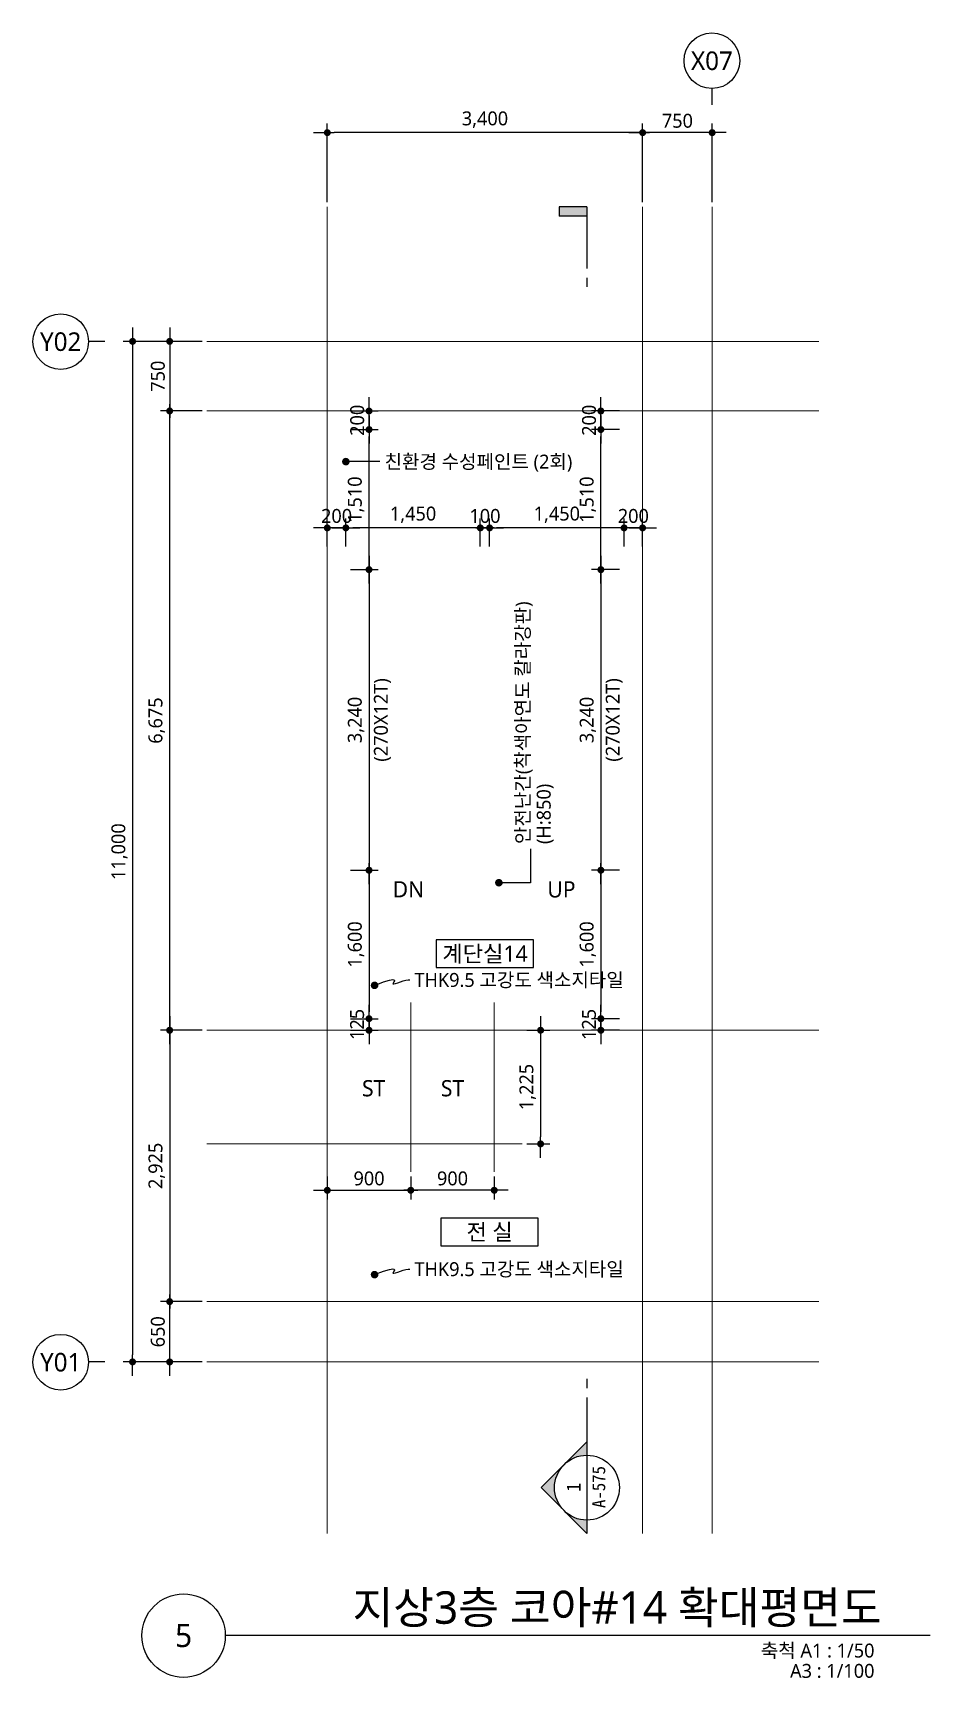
# Model space of a CAD drawing. Header units: millimetres. Extents: x 1467181 to 1720354, y 836037 to 895281.
# Drawn here: x 1651798 to 1661473, y 875511 to 893244 of the extents above; entities that cross this region are included whole.
import ezdxf
from ezdxf.enums import TextEntityAlignment as Align

# ---------------------------------------------------------------- set-up
doc = ezdxf.new("R2010")
doc.units = ezdxf.units.MM
doc.header["$MEASUREMENT"] = 0
doc.linetypes.add('CEN', pattern=[62, 60, -1, 0, -1])
doc.layers.get('0').update_dxf_attribs({"linetype": 'CONTINUOUS'})
for name, color, linetype, lineweight in [('A-AXIS-BUBL', 7, 'CONTINUOUS', 25), ('A-CNTL', 1, 'CEN', 15), ('A-DIMS', 7, 'CONTINUOUS', 25), ('A-MKXS-LEAD', 7, 'CONTINUOUS', 25), ('A-MKXS-MAK1', 3, 'CONTINUOUS', 25), ('A-MKXS-TEXT1', 3, 'CONTINUOUS', 25), ('A-MKXS-TEXT2', 7, 'CONTINUOUS', 25), ('A-MKXX-NAME', 3, 'CONTINUOUS', 25), ('A-MKXX-SYMB', 7, 'CONTINUOUS', 25), ('A-XXXX-SYMB', 7, 'CONTINUOUS', 25), ('A-XXXX-TXT1', 3, 'CONTINUOUS', 25), ('A-XXXX-TXT2', 3, 'CONTINUOUS', 25)]:
    doc.layers.add(name, color=color, linetype=linetype, lineweight=lineweight)
doc.styles.add('HY울릉도L', font='')
doc.styles.add('돋움체', font='')
doc.styles.add('맑은고딕', font='malgun.ttf')
doc.styles.get('HY울릉도L').set_extended_font_data('HYwulM')
doc.styles.get('돋움체').set_extended_font_data('DotumChe')
doc.dimstyles.new('CDIM', dxfattribs={"dimtxt": 3, "dimasz": 1.5, "dimexe": 2, "dimexo": 1, "dimgap": 1, "dimtad": 1, "dimdec": 0, "dimrnd": 0.5, "dimzin": 0, "dimdsep": 32, "dimlunit": 6, "dimtxsty": 'HY울릉도L', "dimblk1": '_CIDOT', "dimblk2": '_CIDOT', "dimsah": 1, "dimcen": 5.5, "dimclrd": 2, "dimclre": 2, "dimclrt": 7, "dimadec": 0, "dimazin": 0, "dimtfac": 1, "dimtdec": 0, "dimtix": 1, "dimtmove": 2, "dimatfit": 1, "dimldrblk": '_CIDOT', "dimfxl": 1, "dimtolj": 1, "dimtzin": 0, "dimlwd": -1, "dimarcsym": 0})

# ---------------------------------------------------------------- blocks, each defined once
blk = doc.blocks.new('_CIDOT')
at = {"color": 0, "linetype": 'ByBlock'}
blk.add_line((2, 0), (-1, 0), dxfattribs=at)
at = {"color": 0, "linetype": 'ByBlock', "const_width": 0.5}
blk.add_lwpolyline([(-0.25, 0, 1), (0.25, 0, 1)], format="xyb", close=True, dxfattribs=at)
blk = doc.blocks.new('*D32')
at = {"layer": 'A-DIMS', "lineweight": -2, "transparency": 16777216}
for p, q in [((-1050, 13250), (-1050, 14100)), ((-300, 13250), (-300, 14100))]:
    blk.add_line(p, q, dxfattribs=at)
at = {"layer": 'A-DIMS', "transparency": 16777216}
blk.add_line((-375, 14000), (-975, 14000), dxfattribs=at)
at = {"layer": 'A-DIMS', "transparency": 16777216, "xscale": 75, "yscale": 75, "zscale": 75, "rotation": 180}
blk.add_blockref('_CIDOT', (-1050, 14000), dxfattribs=at)
at = {"layer": 'A-DIMS', "transparency": 16777216, "xscale": 75, "yscale": 75, "zscale": 75}
blk.add_blockref('_CIDOT', (-300, 14000), dxfattribs=at)
at = {"layer": 'A-DIMS', "color": 3, "transparency": 16777216, "insert": (-675, 14127), "char_height": 150, "attachment_point": 5, "style": '맑은고딕'}
blk.add_mtext('\\A1;750', dxfattribs=at)
blk = doc.blocks.new('*D33')
at = {"layer": 'A-DIMS', "lineweight": -2, "transparency": 16777216}
for p, q in [((-4450, 13250), (-4450, 14100)), ((-1050, 13250), (-1050, 14100))]:
    blk.add_line(p, q, dxfattribs=at)
at = {"layer": 'A-DIMS', "transparency": 16777216}
blk.add_line((-1125, 14000), (-4375, 14000), dxfattribs=at)
at = {"layer": 'A-DIMS', "transparency": 16777216, "xscale": 75, "yscale": 75, "zscale": 75, "rotation": 180}
blk.add_blockref('_CIDOT', (-4450, 14000), dxfattribs=at)
at = {"layer": 'A-DIMS', "transparency": 16777216, "xscale": 75, "yscale": 75, "zscale": 75}
blk.add_blockref('_CIDOT', (-1050, 14000), dxfattribs=at)
at = {"layer": 'A-DIMS', "color": 3, "transparency": 16777216, "insert": (-2750, 14140), "char_height": 150, "attachment_point": 5, "style": '맑은고딕'}
blk.add_mtext('\\A1;3,400', dxfattribs=at)
blk = doc.blocks.new('*D34')
at = {"layer": 'A-DIMS', "lineweight": -2, "transparency": 16777216}
for p, q in [((-5800, 11000), (-6250, 11000)), ((-5800, 4325), (-6250, 4325))]:
    blk.add_line(p, q, dxfattribs=at)
at = {"layer": 'A-DIMS', "transparency": 16777216}
blk.add_line((-6150, 4400), (-6150, 10925), dxfattribs=at)
at = {"layer": 'A-DIMS', "transparency": 16777216, "xscale": 75, "yscale": 75, "zscale": 75}
for p, rotation in [((-6150, 11000), 90), ((-6150, 4325), 270)]:
    blk.add_blockref('_CIDOT', p, dxfattribs=dict(at, rotation=rotation))
at = {"layer": 'A-DIMS', "color": 3, "transparency": 16777216, "insert": (-6290, 7663), "char_height": 150, "attachment_point": 5, "rotation": 90, "style": '맑은고딕'}
blk.add_mtext('\\A1;6,675', dxfattribs=at)
blk = doc.blocks.new('*D35')
at = {"layer": 'A-DIMS', "lineweight": -2, "transparency": 16777216}
for p, q in [((-5800, 11750), (-6250, 11750)), ((-5800, 11000), (-6250, 11000))]:
    blk.add_line(p, q, dxfattribs=at)
at = {"layer": 'A-DIMS', "transparency": 16777216}
blk.add_line((-6150, 11675), (-6150, 11075), dxfattribs=at)
at = {"layer": 'A-DIMS', "transparency": 16777216, "xscale": 75, "yscale": 75, "zscale": 75}
for p, rotation in [((-6150, 11750), 90), ((-6150, 11000), 270)]:
    blk.add_blockref('_CIDOT', p, dxfattribs=dict(at, rotation=rotation))
at = {"layer": 'A-DIMS', "color": 3, "transparency": 16777216, "insert": (-6277, 11375), "char_height": 150, "attachment_point": 5, "rotation": 90, "style": '맑은고딕'}
blk.add_mtext('\\A1;750', dxfattribs=at)
blk = doc.blocks.new('*D36')
at = {"layer": 'A-DIMS', "lineweight": -2, "transparency": 16777216}
for p, q in [((-5800, 11750), (-6650, 11750)), ((-5800, 750), (-6650, 750))]:
    blk.add_line(p, q, dxfattribs=at)
at = {"layer": 'A-DIMS', "transparency": 16777216}
blk.add_line((-6550, 11675), (-6550, 825), dxfattribs=at)
at = {"layer": 'A-DIMS', "transparency": 16777216, "xscale": 75, "yscale": 75, "zscale": 75}
for p, rotation in [((-6550, 11750), 90), ((-6550, 750), 270)]:
    blk.add_blockref('_CIDOT', p, dxfattribs=dict(at, rotation=rotation))
at = {"layer": 'A-DIMS', "color": 3, "transparency": 16777216, "insert": (-6690, 6250), "char_height": 150, "attachment_point": 5, "rotation": 90, "style": '맑은고딕'}
blk.add_mtext('\\A1;11,000', dxfattribs=at)
blk = doc.blocks.new('*D37')
at = {"layer": 'A-DIMS', "lineweight": -2, "transparency": 16777216}
for p, q in [((-5800, 4325), (-6250, 4325)), ((-5800, 1400), (-6250, 1400))]:
    blk.add_line(p, q, dxfattribs=at)
at = {"layer": 'A-DIMS', "transparency": 16777216}
blk.add_line((-6150, 4250), (-6150, 1475), dxfattribs=at)
at = {"layer": 'A-DIMS', "transparency": 16777216, "xscale": 75, "yscale": 75, "zscale": 75}
for p, rotation in [((-6150, 4325), 90), ((-6150, 1400), 270)]:
    blk.add_blockref('_CIDOT', p, dxfattribs=dict(at, rotation=rotation))
at = {"layer": 'A-DIMS', "color": 3, "transparency": 16777216, "insert": (-6290, 2863), "char_height": 150, "attachment_point": 5, "rotation": 90, "style": '맑은고딕'}
blk.add_mtext('\\A1;2,925', dxfattribs=at)
blk = doc.blocks.new('*D38')
at = {"layer": 'A-DIMS', "lineweight": -2, "transparency": 16777216}
for p, q in [((-5800, 1400), (-6250, 1400)), ((-5800, 750), (-6250, 750))]:
    blk.add_line(p, q, dxfattribs=at)
at = {"layer": 'A-DIMS', "transparency": 16777216}
blk.add_line((-6150, 825), (-6150, 1325), dxfattribs=at)
at = {"layer": 'A-DIMS', "transparency": 16777216, "xscale": 75, "yscale": 75, "zscale": 75}
for p, rotation in [((-6150, 1400), 90), ((-6150, 750), 270)]:
    blk.add_blockref('_CIDOT', p, dxfattribs=dict(at, rotation=rotation))
at = {"layer": 'A-DIMS', "color": 3, "transparency": 16777216, "insert": (-6277, 1075), "char_height": 150, "attachment_point": 5, "rotation": 90, "style": '맑은고딕'}
blk.add_mtext('\\A1;650', dxfattribs=at)
blk = doc.blocks.new('*D39')
at = {"layer": 'A-DIMS', "lineweight": -2, "transparency": 16777216}
for p, q in [((-3550, 2750), (-3550, 2500)), ((-2650, 2750), (-2650, 2500))]:
    blk.add_line(p, q, dxfattribs=at)
at = {"layer": 'A-DIMS', "transparency": 16777216}
blk.add_line((-2725, 2600), (-3475, 2600), dxfattribs=at)
at = {"layer": 'A-DIMS', "transparency": 16777216, "xscale": 75, "yscale": 75, "zscale": 75, "rotation": 180}
blk.add_blockref('_CIDOT', (-3550, 2600), dxfattribs=at)
at = {"layer": 'A-DIMS', "transparency": 16777216, "xscale": 75, "yscale": 75, "zscale": 75}
blk.add_blockref('_CIDOT', (-2650, 2600), dxfattribs=at)
at = {"layer": 'A-DIMS', "color": 3, "transparency": 16777216, "insert": (-3100, 2727), "char_height": 150, "attachment_point": 5, "style": '맑은고딕'}
blk.add_mtext('\\A1;900', dxfattribs=at)
blk = doc.blocks.new('*D40')
at = {"layer": 'A-DIMS', "lineweight": -2, "transparency": 16777216}
for p, q in [((-4450, 2750), (-4450, 2500)), ((-3550, 2750), (-3550, 2500))]:
    blk.add_line(p, q, dxfattribs=at)
at = {"layer": 'A-DIMS', "transparency": 16777216}
blk.add_line((-4375, 2600), (-3625, 2600), dxfattribs=at)
at = {"layer": 'A-DIMS', "transparency": 16777216, "xscale": 75, "yscale": 75, "zscale": 75, "rotation": 180}
blk.add_blockref('_CIDOT', (-4450, 2600), dxfattribs=at)
at = {"layer": 'A-DIMS', "transparency": 16777216, "xscale": 75, "yscale": 75, "zscale": 75}
blk.add_blockref('_CIDOT', (-3550, 2600), dxfattribs=at)
at = {"layer": 'A-DIMS', "color": 3, "transparency": 16777216, "insert": (-4000, 2727), "char_height": 150, "attachment_point": 5, "style": '맑은고딕'}
blk.add_mtext('\\A1;900', dxfattribs=at)
blk = doc.blocks.new('*D41')
at = {"layer": 'A-DIMS', "lineweight": -2, "transparency": 16777216}
for p, q in [((-2300, 4325), (-2050, 4325)), ((-2300, 3100), (-2050, 3100))]:
    blk.add_line(p, q, dxfattribs=at)
at = {"layer": 'A-DIMS', "transparency": 16777216}
blk.add_line((-2150, 4250), (-2150, 3175), dxfattribs=at)
at = {"layer": 'A-DIMS', "transparency": 16777216, "xscale": 75, "yscale": 75, "zscale": 75}
for p, rotation in [((-2150, 4325), 90), ((-2150, 3100), 270)]:
    blk.add_blockref('_CIDOT', p, dxfattribs=dict(at, rotation=rotation))
at = {"layer": 'A-DIMS', "color": 3, "transparency": 16777216, "insert": (-2290, 3713), "char_height": 150, "attachment_point": 5, "rotation": 90, "style": '맑은고딕'}
blk.add_mtext('\\A1;1,225', dxfattribs=at)
blk = doc.blocks.new('CORE 8- 단면')
at = {"layer": 'A-MKXS-MAK1'}
blk.add_hatch(color=256, dxfattribs=at).paths.add_polyline_path([(22637, 13698), (22637, 13798), (22937, 13798), (22937, 13698)])
h = blk.add_hatch(color=256, dxfattribs=at)
h.paths.add_polyline_path([(22442, -7), (22690, 241, 0.414214), (22690, -254)])
h.paths.add_polyline_path([(22690, 241), (22937, 488), (22937, 343, 0.198912)])
h.paths.add_polyline_path([(22690, -254, 0.198912), (22937, -357), (22937, -502)])
for p, q in [((22637, 13798), (22637, 13698)), ((22937, 13798), (22637, 13798)), ((22937, 13698), (22637, 13698)), ((22937, 13798), (22937, 13135)), ((22937, 13035), (22937, 12935)), ((22937, 1166), (22937, 1066)), ((22937, 966), (22937, -502)), ((22937, 488), (22442, -7)), ((22937, -502), (22442, -7))]:
    blk.add_line(p, q, dxfattribs=at)
blk.add_circle((22937, -7), 350, dxfattribs=at)
at = {"layer": 'A-MKXS-TEXT2', "style": '돋움체'}
for s, height, p in [('A-575', 140, (23065, 0)), ('1', 150, (22793, -2))]:
    blk.add_text(s, height=height, rotation=90, dxfattribs=at).set_placement(p, align=Align.MIDDLE)
blk = doc.blocks.new('*D283')
at = {"layer": 'A-DIMS', "lineweight": -2, "transparency": 16777216}
for p, q in [((1658123, 887459), (1657823, 887459)), ((1658123, 884219), (1657823, 884219))]:
    blk.add_line(p, q, dxfattribs=at)
at = {"layer": 'A-DIMS', "transparency": 16777216}
blk.add_line((1657923, 887384), (1657923, 884294), dxfattribs=at)
at = {"layer": 'A-DIMS', "transparency": 16777216, "xscale": 75, "yscale": 75, "zscale": 75}
for p, rotation in [((1657923, 887459), 90), ((1657923, 884219), 270)]:
    blk.add_blockref('_CIDOT', p, dxfattribs=dict(at, rotation=rotation))
at = {"layer": 'A-DIMS', "color": 3, "transparency": 16777216, "char_height": 150, "attachment_point": 5, "rotation": 90, "style": '맑은고딕'}
for s, insert in [('\\A1;(270X12T)', (1658067, 885839)), ('\\A1;3,240', (1657783, 885839))]:
    blk.add_mtext(s, dxfattribs=dict(at, insert=insert))
blk = doc.blocks.new('*D284')
at = {"layer": 'A-DIMS', "lineweight": -2, "transparency": 16777216}
for p, q in [((1658123, 888969), (1657823, 888969)), ((1658123, 887459), (1657823, 887459))]:
    blk.add_line(p, q, dxfattribs=at)
at = {"layer": 'A-DIMS', "transparency": 16777216}
blk.add_line((1657923, 887534), (1657923, 888894), dxfattribs=at)
at = {"layer": 'A-DIMS', "transparency": 16777216, "xscale": 75, "yscale": 75, "zscale": 75}
for p, rotation in [((1657923, 888969), 90), ((1657923, 887459), 270)]:
    blk.add_blockref('_CIDOT', p, dxfattribs=dict(at, rotation=rotation))
at = {"layer": 'A-DIMS', "color": 3, "transparency": 16777216, "insert": (1657783, 888214), "char_height": 150, "attachment_point": 5, "rotation": 90, "style": '맑은고딕'}
blk.add_mtext('\\A1;1,510', dxfattribs=at)
blk = doc.blocks.new('*D285')
at = {"layer": 'A-DIMS', "lineweight": -2, "transparency": 16777216}
for p, q in [((1658123, 884219), (1657823, 884219)), ((1658123, 882619), (1657823, 882619))]:
    blk.add_line(p, q, dxfattribs=at)
at = {"layer": 'A-DIMS', "transparency": 16777216}
blk.add_line((1657923, 884144), (1657923, 882694), dxfattribs=at)
at = {"layer": 'A-DIMS', "transparency": 16777216, "xscale": 75, "yscale": 75, "zscale": 75}
for p, rotation in [((1657923, 884219), 90), ((1657923, 882619), 270)]:
    blk.add_blockref('_CIDOT', p, dxfattribs=dict(at, rotation=rotation))
at = {"layer": 'A-DIMS', "color": 3, "transparency": 16777216, "insert": (1657783, 883419), "char_height": 150, "attachment_point": 5, "rotation": 90, "style": '맑은고딕'}
blk.add_mtext('\\A1;1,600', dxfattribs=at)
blk = doc.blocks.new('*D286')
at = {"layer": 'A-DIMS', "transparency": 16777216}
for p, q in [((1657923, 882694), (1657923, 882769)), ((1657923, 882619), (1657923, 882494)), ((1657923, 882419), (1657923, 882344))]:
    blk.add_line(p, q, dxfattribs=at)
at = {"layer": 'A-DIMS', "lineweight": -2, "transparency": 16777216}
for p, q in [((1658123, 882619), (1657823, 882619)), ((1658123, 882494), (1657823, 882494))]:
    blk.add_line(p, q, dxfattribs=at)
at = {"layer": 'A-DIMS', "transparency": 16777216, "xscale": 75, "yscale": 75, "zscale": 75}
for p, rotation in [((1657923, 882619), 270), ((1657923, 882494), 90)]:
    blk.add_blockref('_CIDOT', p, dxfattribs=dict(at, rotation=rotation))
at = {"layer": 'A-DIMS', "color": 3, "transparency": 16777216, "insert": (1657795, 882557), "char_height": 150, "attachment_point": 5, "rotation": 90, "style": '맑은고딕'}
blk.add_mtext('\\A1;125', dxfattribs=at)
blk = doc.blocks.new('*D287')
at = {"layer": 'A-DIMS', "transparency": 16777216}
for p, q in [((1657923, 889244), (1657923, 889319)), ((1657923, 888969), (1657923, 889169)), ((1657923, 888894), (1657923, 888819))]:
    blk.add_line(p, q, dxfattribs=at)
at = {"layer": 'A-DIMS', "lineweight": -2, "transparency": 16777216}
for p, q in [((1658123, 889169), (1657823, 889169)), ((1658123, 888969), (1657823, 888969))]:
    blk.add_line(p, q, dxfattribs=at)
at = {"layer": 'A-DIMS', "transparency": 16777216, "xscale": 75, "yscale": 75, "zscale": 75}
for p, rotation in [((1657923, 889169), 270), ((1657923, 888969), 90)]:
    blk.add_blockref('_CIDOT', p, dxfattribs=dict(at, rotation=rotation))
at = {"layer": 'A-DIMS', "color": 3, "transparency": 16777216, "insert": (1657796, 889069), "char_height": 150, "attachment_point": 5, "rotation": 90, "style": '맑은고딕'}
blk.add_mtext('\\A1;200', dxfattribs=at)
blk = doc.blocks.new('*D288')
at = {"layer": 'A-DIMS', "lineweight": -2, "transparency": 16777216}
for p, q in [((1656723, 887709), (1656723, 888009)), ((1658173, 887709), (1658173, 888009))]:
    blk.add_line(p, q, dxfattribs=at)
at = {"layer": 'A-DIMS', "transparency": 16777216}
blk.add_line((1658098, 887909), (1656798, 887909), dxfattribs=at)
at = {"layer": 'A-DIMS', "transparency": 16777216, "xscale": 75, "yscale": 75, "zscale": 75, "rotation": 180}
blk.add_blockref('_CIDOT', (1656723, 887909), dxfattribs=at)
at = {"layer": 'A-DIMS', "transparency": 16777216, "xscale": 75, "yscale": 75, "zscale": 75}
blk.add_blockref('_CIDOT', (1658173, 887909), dxfattribs=at)
at = {"layer": 'A-DIMS', "color": 3, "transparency": 16777216, "insert": (1657448, 888050), "char_height": 150, "attachment_point": 5, "style": '맑은고딕'}
blk.add_mtext('\\A1;1,450', dxfattribs=at)
blk = doc.blocks.new('*D289')
at = {"layer": 'A-DIMS', "transparency": 16777216}
for p, q in [((1658098, 887909), (1658023, 887909)), ((1658373, 887909), (1658173, 887909)), ((1658448, 887909), (1658523, 887909))]:
    blk.add_line(p, q, dxfattribs=at)
at = {"layer": 'A-DIMS', "lineweight": -2, "transparency": 16777216}
for p, q in [((1658173, 887709), (1658173, 888009)), ((1658373, 887709), (1658373, 888009))]:
    blk.add_line(p, q, dxfattribs=at)
at = {"layer": 'A-DIMS', "transparency": 16777216, "xscale": 75, "yscale": 75, "zscale": 75}
blk.add_blockref('_CIDOT', (1658173, 887909), dxfattribs=at)
at = {"layer": 'A-DIMS', "transparency": 16777216, "xscale": 75, "yscale": 75, "zscale": 75, "rotation": 180}
blk.add_blockref('_CIDOT', (1658373, 887909), dxfattribs=at)
at = {"layer": 'A-DIMS', "color": 3, "transparency": 16777216, "insert": (1658273, 888037), "char_height": 150, "attachment_point": 5, "style": '맑은고딕'}
blk.add_mtext('\\A1;200', dxfattribs=at)
blk = doc.blocks.new('*D290')
at = {"layer": 'A-DIMS', "lineweight": -2, "transparency": 16777216}
for p, q in [((1655173, 887709), (1655173, 888009)), ((1656623, 887709), (1656623, 888009))]:
    blk.add_line(p, q, dxfattribs=at)
at = {"layer": 'A-DIMS', "transparency": 16777216}
blk.add_line((1656548, 887909), (1655248, 887909), dxfattribs=at)
at = {"layer": 'A-DIMS', "transparency": 16777216, "xscale": 75, "yscale": 75, "zscale": 75, "rotation": 180}
blk.add_blockref('_CIDOT', (1655173, 887909), dxfattribs=at)
at = {"layer": 'A-DIMS', "transparency": 16777216, "xscale": 75, "yscale": 75, "zscale": 75}
blk.add_blockref('_CIDOT', (1656623, 887909), dxfattribs=at)
at = {"layer": 'A-DIMS', "color": 3, "transparency": 16777216, "insert": (1655898, 888050), "char_height": 150, "attachment_point": 5, "style": '맑은고딕'}
blk.add_mtext('\\A1;1,450', dxfattribs=at)
blk = doc.blocks.new('*D291')
at = {"layer": 'A-DIMS', "transparency": 16777216}
for p, q in [((1656548, 887909), (1656473, 887909)), ((1656723, 887909), (1656623, 887909)), ((1656798, 887909), (1656873, 887909))]:
    blk.add_line(p, q, dxfattribs=at)
at = {"layer": 'A-DIMS', "lineweight": -2, "transparency": 16777216}
for p, q in [((1656623, 887709), (1656623, 888009)), ((1656723, 887709), (1656723, 888009))]:
    blk.add_line(p, q, dxfattribs=at)
at = {"layer": 'A-DIMS', "transparency": 16777216, "xscale": 75, "yscale": 75, "zscale": 75}
blk.add_blockref('_CIDOT', (1656623, 887909), dxfattribs=at)
at = {"layer": 'A-DIMS', "transparency": 16777216, "xscale": 75, "yscale": 75, "zscale": 75, "rotation": 180}
blk.add_blockref('_CIDOT', (1656723, 887909), dxfattribs=at)
at = {"layer": 'A-DIMS', "color": 3, "transparency": 16777216, "insert": (1656673, 888037), "char_height": 150, "attachment_point": 5, "style": '맑은고딕'}
blk.add_mtext('\\A1;100', dxfattribs=at)
blk = doc.blocks.new('*D292')
at = {"layer": 'A-DIMS', "transparency": 16777216}
for p, q in [((1654898, 887909), (1654823, 887909)), ((1655173, 887909), (1654973, 887909)), ((1655248, 887909), (1655323, 887909))]:
    blk.add_line(p, q, dxfattribs=at)
at = {"layer": 'A-DIMS', "lineweight": -2, "transparency": 16777216}
for p, q in [((1654973, 887709), (1654973, 888009)), ((1655173, 887709), (1655173, 888009))]:
    blk.add_line(p, q, dxfattribs=at)
at = {"layer": 'A-DIMS', "transparency": 16777216, "xscale": 75, "yscale": 75, "zscale": 75}
blk.add_blockref('_CIDOT', (1654973, 887909), dxfattribs=at)
at = {"layer": 'A-DIMS', "transparency": 16777216, "xscale": 75, "yscale": 75, "zscale": 75, "rotation": 180}
blk.add_blockref('_CIDOT', (1655173, 887909), dxfattribs=at)
at = {"layer": 'A-DIMS', "color": 3, "transparency": 16777216, "insert": (1655073, 888037), "char_height": 150, "attachment_point": 5, "style": '맑은고딕'}
blk.add_mtext('\\A1;200', dxfattribs=at)
blk = doc.blocks.new('*D293')
at = {"layer": 'A-DIMS', "lineweight": -2, "transparency": 16777216}
for p, q in [((1655223, 887459), (1655523, 887459)), ((1655223, 884219), (1655523, 884219))]:
    blk.add_line(p, q, dxfattribs=at)
at = {"layer": 'A-DIMS', "transparency": 16777216}
blk.add_line((1655423, 887384), (1655423, 884294), dxfattribs=at)
at = {"layer": 'A-DIMS', "transparency": 16777216, "xscale": 75, "yscale": 75, "zscale": 75}
for p, rotation in [((1655423, 887459), 90), ((1655423, 884219), 270)]:
    blk.add_blockref('_CIDOT', p, dxfattribs=dict(at, rotation=rotation))
at = {"layer": 'A-DIMS', "color": 3, "transparency": 16777216, "char_height": 150, "attachment_point": 5, "rotation": 90, "style": '맑은고딕'}
for s, insert in [('\\A1;(270X12T)', (1655567, 885839)), ('\\A1;3,240', (1655283, 885839))]:
    blk.add_mtext(s, dxfattribs=dict(at, insert=insert))
blk = doc.blocks.new('*D294')
at = {"layer": 'A-DIMS', "lineweight": -2, "transparency": 16777216}
for p, q in [((1655223, 888969), (1655523, 888969)), ((1655223, 887459), (1655523, 887459))]:
    blk.add_line(p, q, dxfattribs=at)
at = {"layer": 'A-DIMS', "transparency": 16777216}
blk.add_line((1655423, 887534), (1655423, 888894), dxfattribs=at)
at = {"layer": 'A-DIMS', "transparency": 16777216, "xscale": 75, "yscale": 75, "zscale": 75}
for p, rotation in [((1655423, 888969), 90), ((1655423, 887459), 270)]:
    blk.add_blockref('_CIDOT', p, dxfattribs=dict(at, rotation=rotation))
at = {"layer": 'A-DIMS', "color": 3, "transparency": 16777216, "insert": (1655283, 888214), "char_height": 150, "attachment_point": 5, "rotation": 90, "style": '맑은고딕'}
blk.add_mtext('\\A1;1,510', dxfattribs=at)
blk = doc.blocks.new('*D295')
at = {"layer": 'A-DIMS', "lineweight": -2, "transparency": 16777216}
for p, q in [((1655223, 884219), (1655523, 884219)), ((1655223, 882619), (1655523, 882619))]:
    blk.add_line(p, q, dxfattribs=at)
at = {"layer": 'A-DIMS', "transparency": 16777216}
blk.add_line((1655423, 884144), (1655423, 882694), dxfattribs=at)
at = {"layer": 'A-DIMS', "transparency": 16777216, "xscale": 75, "yscale": 75, "zscale": 75}
for p, rotation in [((1655423, 884219), 90), ((1655423, 882619), 270)]:
    blk.add_blockref('_CIDOT', p, dxfattribs=dict(at, rotation=rotation))
at = {"layer": 'A-DIMS', "color": 3, "transparency": 16777216, "insert": (1655283, 883419), "char_height": 150, "attachment_point": 5, "rotation": 90, "style": '맑은고딕'}
blk.add_mtext('\\A1;1,600', dxfattribs=at)
blk = doc.blocks.new('*D296')
at = {"layer": 'A-DIMS', "transparency": 16777216}
for p, q in [((1655423, 882694), (1655423, 882769)), ((1655423, 882619), (1655423, 882494)), ((1655423, 882419), (1655423, 882344))]:
    blk.add_line(p, q, dxfattribs=at)
at = {"layer": 'A-DIMS', "lineweight": -2, "transparency": 16777216}
for p, q in [((1655223, 882619), (1655523, 882619)), ((1655223, 882494), (1655523, 882494))]:
    blk.add_line(p, q, dxfattribs=at)
at = {"layer": 'A-DIMS', "transparency": 16777216, "xscale": 75, "yscale": 75, "zscale": 75}
for p, rotation in [((1655423, 882619), 270), ((1655423, 882494), 90)]:
    blk.add_blockref('_CIDOT', p, dxfattribs=dict(at, rotation=rotation))
at = {"layer": 'A-DIMS', "color": 3, "transparency": 16777216, "insert": (1655295, 882557), "char_height": 150, "attachment_point": 5, "rotation": 90, "style": '맑은고딕'}
blk.add_mtext('\\A1;125', dxfattribs=at)
blk = doc.blocks.new('*D297')
at = {"layer": 'A-DIMS', "transparency": 16777216}
for p, q in [((1655423, 889244), (1655423, 889319)), ((1655423, 888969), (1655423, 889169)), ((1655423, 888894), (1655423, 888819))]:
    blk.add_line(p, q, dxfattribs=at)
at = {"layer": 'A-DIMS', "lineweight": -2, "transparency": 16777216}
for p, q in [((1655223, 889169), (1655523, 889169)), ((1655223, 888969), (1655523, 888969))]:
    blk.add_line(p, q, dxfattribs=at)
at = {"layer": 'A-DIMS', "transparency": 16777216, "xscale": 75, "yscale": 75, "zscale": 75}
for p, rotation in [((1655423, 889169), 270), ((1655423, 888969), 90)]:
    blk.add_blockref('_CIDOT', p, dxfattribs=dict(at, rotation=rotation))
at = {"layer": 'A-DIMS', "color": 3, "transparency": 16777216, "insert": (1655296, 889069), "char_height": 150, "attachment_point": 5, "rotation": 90, "style": '맑은고딕'}
blk.add_mtext('\\A1;200', dxfattribs=at)
blk = doc.blocks.new('CORE8_GRID')
at = {"layer": 'A-AXIS-BUBL', "ltscale": 0.2}
for p, q in [((-300, 14300), (-300, 14475)), ((-6850, 11750), (-7025, 11750)), ((-6850, 750), (-7025, 750))]:
    blk.add_line(p, q, dxfattribs=at)
for centre in [(-302.9, 14775), (-7325, 11747.1), (-7325, 747.1)]:
    blk.add_circle(centre, 300, dxfattribs=at)
at = {"layer": 'A-CNTL'}
for p, q in [((-4450, -1100), (-4450, 13200)), ((-1050, -1100), (-1050, 13200)), ((-300, -1100), (-300, 13200)), ((-5750, 11750), (850, 11750)), ((-5750, 11000), (850, 11000)), ((-3550, 2800), (-3550, 4625)), ((-2650, 2800), (-2650, 4625)), ((-5750, 4325), (850, 4325)), ((-5750, 3100), (-2350, 3100)), ((-5750, 1400), (850, 1400)), ((-5750, 750), (850, 750))]:
    blk.add_line(p, q, dxfattribs=at)
at = {"layer": 'A-XXXX-TXT2', "ltscale": 0.2, "style": '맑은고딕'}
for s, p in [('X07', (-302.9, 14775)), ('Y02', (-7325, 11747.1)), ('Y01', (-7325, 747.1))]:
    blk.add_text(s, height=200, dxfattribs=at).set_placement(p, align=Align.MIDDLE)
at = {"layer": 'A-DIMS'}
for base, p1, p2, angle, picture, middle in [((-4450, 14000), (-1050, 13200), (-4450, 13200), 180, '*D33', (-2750, 14140.1)), ((-1050, 14000), (-300, 13200), (-1050, 13200), 180, '*D32', (-675, 14127.5)), ((-6550, 750), (-5750, 11750), (-5750, 750), 90, '*D36', (-6690.5, 6250)), ((-6150, 11000), (-5750, 11750), (-5750, 11000), 90, '*D35', (-6277.5, 11375)), ((-6150, 11000), (-5750, 4325), (-5750, 11000), 270, '*D34', (-6290.1, 7662.5)), ((-6150, 1400), (-5750, 4325), (-5750, 1400), 90, '*D37', (-6290.1, 2862.5)), ((-2150, 3100), (-2350, 4325), (-2350, 3100), 90, '*D41', (-2290.5, 3712.5)), ((-3550, 2600), (-4450, 2800), (-3550, 2800), 180, '*D40', (-4000, 2727.5)), ((-6150, 1400), (-5750, 750), (-5750, 1400), 270, '*D38', (-6277.5, 1075))]:
    dim = blk.add_linear_dim(base=base, p1=p1, p2=p2, angle=angle, dimstyle='CDIM', override={"dimscale": 50, "dimtxsty": '맑은고딕', "dimclrd": 256, "dimclre": 256, "dimclrt": 3}, dxfattribs=at)
    dim.commit()
    dim.dimension.update_dxf_attribs({"geometry": picture, "text_midpoint": middle})
dim = blk.add_linear_dim(base=(-3550, 2600), p1=(-2650, 2800), p2=(-3550, 2800), dimstyle='CDIM', override={"dimscale": 50, "dimtxsty": '맑은고딕', "dimclrd": 256, "dimclre": 256, "dimclrt": 3}, dxfattribs=at)
dim.commit()
dim.dimension.update_dxf_attribs({"geometry": '*D39', "text_midpoint": (-3100, 2727.5)})

msp = doc.modelspace()

# ---------------------------------------------------------------- linework, layer by layer
at = {"layer": 'A-MKXS-LEAD', "const_width": 40}
for points in [[(1655152.5, 888625.5, 1), (1655194, 888621.3, 1)], [(1656825.3, 884063.6, -1), (1656821.2, 884105.1, -1)], [(1655462.1, 882980.1, 1), (1655503.6, 882975.9, 1)], [(1655462.1, 879862.3, 1), (1655503.6, 879858.2, 1)]]:
    msp.add_lwpolyline(points, format="xyb", close=True, dxfattribs=at)
at = {"layer": 'A-MKXS-LEAD'}
for points in [[(1655540.3, 888623.4), (1655173.2, 888623.4), (1655173.2, 888623.4)], [(1657162.6, 884451.4), (1657162.6, 884084.4), (1656823.3, 884084.4)], [(1655482, 882977.7), (1655579.8, 883014.5), (1655643.5, 883034.4), (1655679.7, 883040.9), (1655695.1, 883037.4), (1655696.3, 883027.5), (1655689.8, 883014.7), (1655682.2, 883002.5), (1655680.3, 882994.4), (1655689, 882993.1), (1655707.1, 882997.5), (1655731.9, 883005.7), (1655760.8, 883015.8), (1655791, 883025.9), (1655819.8, 883034.1), (1655844.5, 883038.4), (1655862.4, 883036.9)], [(1655482, 879859.9), (1655579.8, 879896.8), (1655643.5, 879916.7), (1655679.7, 879923.1), (1655695.1, 879919.7), (1655696.3, 879909.8), (1655689.8, 879897), (1655682.2, 879884.8), (1655680.3, 879876.7), (1655688.9, 879875.4), (1655707.1, 879879.8), (1655731.9, 879888), (1655760.8, 879898.1), (1655791, 879908.2), (1655819.8, 879916.3), (1655844.5, 879920.7), (1655862.4, 879919.2)]]:
    msp.add_lwpolyline(points, dxfattribs=at)
at = {"layer": 'A-MKXX-SYMB'}
for points in [[(1657198.2, 883469.4), (1656148.2, 883469.4), (1656148.2, 883169.4), (1657198.2, 883169.4)], [(1657248.2, 880469.4), (1656198.2, 880469.4), (1656198.2, 880169.4), (1657248.2, 880169.4)]]:
    msp.add_lwpolyline(points, close=True, dxfattribs=at)
at = {"layer": 'A-XXXX-SYMB'}
msp.add_line((1661473.2, 875969.4), (1653873.2, 875969.4), dxfattribs=at)
msp.add_circle((1653423.2, 875969.4), 450, dxfattribs=at)

# ---------------------------------------------------------------- block references
at = {"layer": 'A-DIMS'}
for name, p in [('CORE8_GRID', (1659423.2, 878169.4)), ('CORE 8- 단면', (1634835.9, 877571))]:
    msp.add_blockref(name, p, dxfattribs=at)

# ---------------------------------------------------------------- texts
at = {"layer": 'A-MKXS-TEXT1', "style": '맑은고딕'}
for s, p in [('친환경 수성페인트 (2회)', (1655590.3, 888623.4)), ('THK9.5 고강도 색소지타일', (1655912.4, 883036.9)), ('THK9.5 고강도 색소지타일', (1655912.4, 879919.2))]:
    msp.add_text(s, height=150, dxfattribs=at).set_placement(p, align=Align.MIDDLE_LEFT)
for s, p in [('안전난간(착색아연도 칼라강판)', (1657079.2, 884501.4)), ('(H:850)', (1657306.7, 884501.4))]:
    msp.add_text(s, height=150, rotation=90, dxfattribs=at).set_placement(p, align=Align.MIDDLE_LEFT)
at = {"layer": 'A-MKXX-NAME', "style": '맑은고딕'}
for s, p in [('DN', (1655848, 884013.2)), ('UP', (1657498, 884013.2)), ('계단실14', (1656673.2, 883319.4)), ('ST', (1655473.2, 881869.4)), ('ST', (1656323.2, 881869.4)), ('전 실', (1656723.2, 880319.4))]:
    msp.add_text(s, height=175, dxfattribs=at).set_placement(p, align=Align.MIDDLE_CENTER)
at = {"layer": 'A-XXXX-TXT1', "style": '맑은고딕'}
msp.add_text('지상3층 코아#14 확대평면도', height=350, dxfattribs=at).set_placement((1660951.2, 875992), align=Align.BOTTOM_RIGHT)
msp.add_text('5', height=250, dxfattribs=at).set_placement((1653423.2, 875969.4), align=Align.MIDDLE)
for s, p in [('축척 A1 : 1/50', (1660873.4, 875883.2)), ('A3 : 1/100', (1660873.4, 875664.3))]:
    msp.add_text(s, height=150, dxfattribs=at).set_placement(p, align=Align.TOP_RIGHT)

# ---------------------------------------------------------------- dimensions: what is measured, and where the dimension line sits
at = {"layer": 'A-DIMS'}
for base, p1, p2, picture, middle in [((1655423.2, 889169.4), (1655173.2, 888969.4), (1655173.2, 889169.4), '*D297', (1655295.7, 889069.4)), ((1657923.2, 889169.4), (1658173.2, 888969.4), (1658173.2, 889169.4), '*D287', (1657795.7, 889069.4)), ((1655423.2, 888969.4), (1655173.2, 887459.4), (1655173.2, 888969.4), '*D294', (1655282.8, 888214.4)), ((1657923.2, 888969.4), (1658173.2, 887459.4), (1658173.2, 888969.4), '*D284', (1657782.7, 888214.4))]:
    dim = msp.add_linear_dim(base=base, p1=p1, p2=p2, angle=90, dimstyle='CDIM', override={"dimscale": 50, "dimtxsty": '맑은고딕', "dimclrd": 256, "dimclre": 256, "dimclrt": 3}, dxfattribs=at)
    dim.commit()
    dim.dimension.update_dxf_attribs({"geometry": picture, "text_midpoint": middle})
for base, p1, p2, picture, middle in [((1654973.2, 887909.4), (1655173.2, 887659.4), (1654973.2, 887659.4), '*D292', (1655073.2, 888036.9)), ((1655173.2, 887909.4), (1656623, 887659.4), (1655173.2, 887659.4), '*D290', (1655898.1, 888049.8)), ((1656623.2, 887909.4), (1656723, 887659.4), (1656623.2, 887659.4), '*D291', (1656673.1, 888037.3)), ((1656723, 887909.4), (1658173, 887659.4), (1656723, 887659.4), '*D288', (1657448, 888049.8)), ((1658173.2, 887909.4), (1658373.2, 887659.4), (1658173.2, 887659.4), '*D289', (1658273.2, 888036.9))]:
    dim = msp.add_linear_dim(base=base, p1=p1, p2=p2, dimstyle='CDIM', override={"dimscale": 50, "dimtxsty": '맑은고딕', "dimclrd": 256, "dimclre": 256, "dimclrt": 3}, dxfattribs=at)
    dim.commit()
    dim.dimension.update_dxf_attribs({"geometry": picture, "text_midpoint": middle})
for base, p1, p2, text, picture, middle in [((1655423.2, 884219.4), (1655173.2, 887459.4), (1655173.2, 884219.4), '<>\\X(270X12T)', '*D293', (1655423.2, 885839.4)), ((1657923.2, 884219.4), (1658173.2, 887459.4), (1658173.2, 884219.4), '<>\\X(270X12T)', '*D283', (1657923.2, 885839.4)), ((1655423.2, 882619.4), (1655173.2, 884219.4), (1655173.2, 882619.4), '<>\\X', '*D295', (1655423.2, 883419.4)), ((1657923.2, 882619.4), (1658173.2, 884219.4), (1658173.2, 882619.4), '<>\\X', '*D285', (1657923.2, 883419.4)), ((1655423.2, 882494.4), (1655173.2, 882619.4), (1655173.2, 882494.4), '<>\\X', '*D296', (1655423.2, 882556.9)), ((1657923.2, 882494.4), (1658173.2, 882619.4), (1658173.2, 882494.4), '<>\\X', '*D286', (1657923.2, 882556.9))]:
    dim = msp.add_linear_dim(base=base, p1=p1, p2=p2, angle=90, text=text, dimstyle='CDIM', override={"dimscale": 50, "dimtxsty": '맑은고딕', "dimclrd": 256, "dimclre": 256, "dimclrt": 3}, dxfattribs=at)
    dim.commit()
    dim.dimension.update_dxf_attribs({"geometry": picture, "text_midpoint": middle})

doc.saveas('drawing.dxf')
